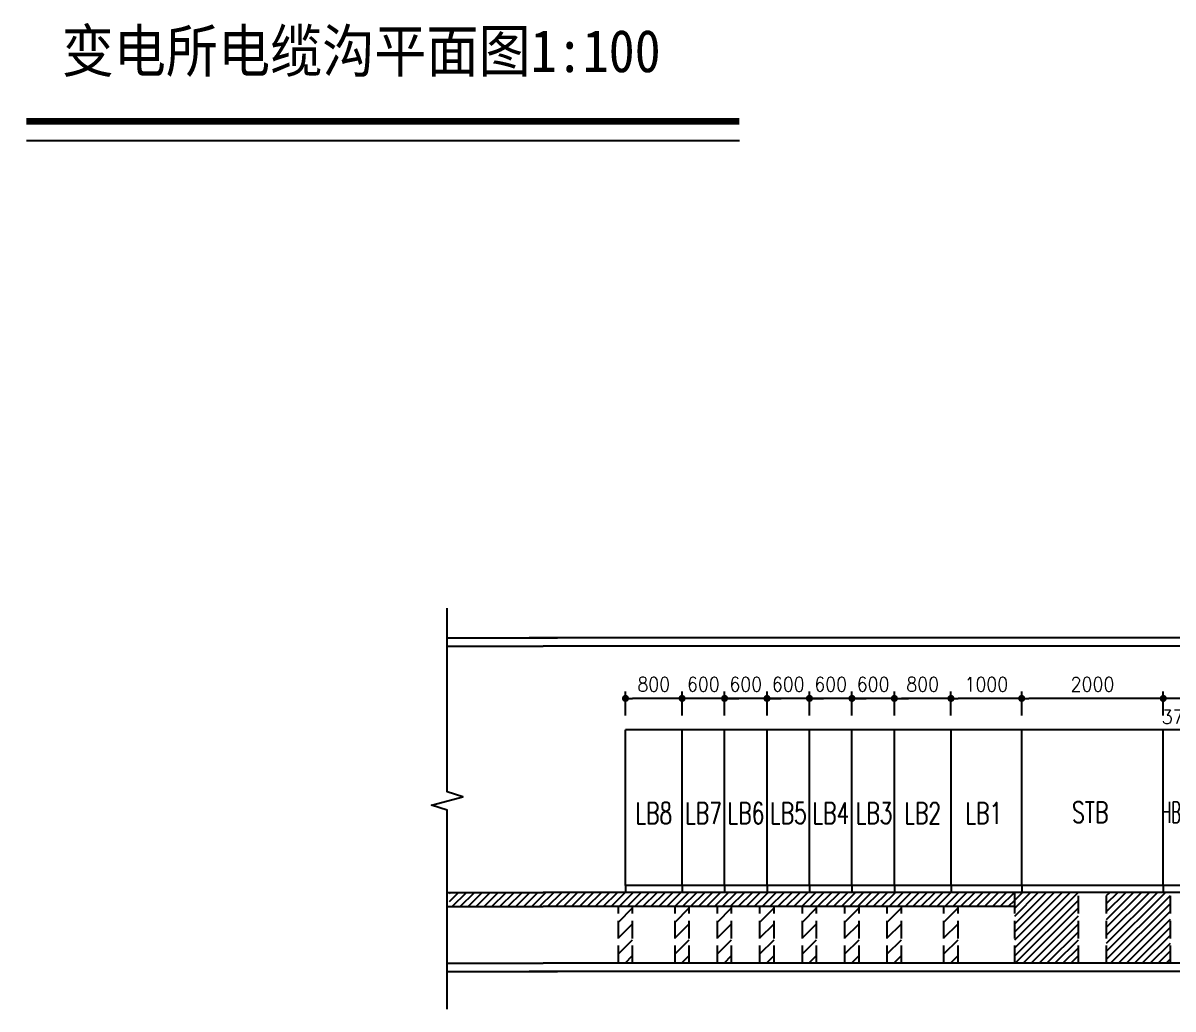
# Model space of a CAD drawing. Extents: x -336391 to 664021, y -458009 to -178412.
# Drawn here: x 575472 to 591725, y -418030 to -404095 of the extents above; entities that cross this region are included whole.
import ezdxf
from ezdxf.enums import TextEntityAlignment as Align

# ---------------------------------------------------------------- set-up
doc = ezdxf.new("R2010")
doc.units = 0
doc.header["$LTSCALE"] = 1000
doc.header["$MEASUREMENT"] = 0
doc.linetypes.add('DASH', pattern=[0.35, 0.25, -0.1])
doc.layers.get('0').update_dxf_attribs({"linetype": 'CONTINUOUS'})
doc.layers.get('Defpoints').update_dxf_attribs({"linetype": 'CONTINUOUS'})
for name, color, linetype in [('EQUIP-箱柜', 3, 'CONTINUOUS'), ('OTHER', 7, 'CONTINUOUS'), ('WALL', 7, 'CONTINUOUS'), ('电气-文字', 4, 'CONTINUOUS'), ('电气-电缆沟', 9, 'CONTINUOUS')]:
    doc.layers.add(name, color=color, linetype=linetype)
doc.styles.add('HZ', font='tjromans.shx', dxfattribs={"width": 0.75, "bigfont": 'tjhztxt.shx'})
doc.styles.add('ROMANC', font='romanc', dxfattribs={"width": 0.9})
doc.styles.add('STYLE2', font='')
doc.styles.get('STYLE2').set_extended_font_data('SimSun')
doc.dimstyles.new('dq', dxfattribs={"dimtxt": 200, "dimasz": 100, "dimexe": 100, "dimexo": 200, "dimgap": 100, "dimtad": 1, "dimdec": 0, "dimdsep": 46, "dimtxsty": 'ROMANC', "dimblk1": 'DOT', "dimblk2": 'DOT', "dimsah": 1, "dimcen": 2.5, "dimadec": 0, "dimazin": 0, "dimtfac": 1, "dimtdec": 0, "dimtix": 1, "dimtmove": 2, "dimatfit": 3, "dimldrblk": 'DOT', "dimfxl": 0, "dimtolj": 1, "dimtzin": 0, "dimarcsym": 0})
pattern_1 = [(45, (741995.44, -579190.96), (56.1266, -56.1266), [])]

# ---------------------------------------------------------------- blocks, each defined once
blk = doc.blocks.new('_Dot')
at = {"color": 0, "linetype": 'ByBlock', "lineweight": -2}
blk.add_line((-0.5, 0), (-1, 0), dxfattribs=at)
at = {"color": 0, "linetype": 'ByBlock', "const_width": 0.5}
blk.add_lwpolyline([(-0.25, 0, 1), (0.25, 0, 1)], format="xyb", close=True, dxfattribs=at)
blk = doc.blocks.new('*D52')
at = {"layer": 'Defpoints', "color": 0}
for p in [(591587, -413641), (591587, -414083), (591962, -414083)]:
    blk.add_point(p, dxfattribs=at)
at = {"layer": '电气-文字', "color": 0, "lineweight": -2}
for p, q in [((591587, -413883), (591587, -413541)), ((591962, -413883), (591962, -413541)), ((591487, -413641), (591387, -413641)), ((591962, -413641), (591587, -413641)), ((592062, -413641), (592162, -413641))]:
    blk.add_line(p, q, dxfattribs=at)
at = {"layer": '电气-文字', "color": 0, "lineweight": -2, "xscale": 100, "yscale": 100, "zscale": 100}
blk.add_blockref('_Dot', (591587, -413641), dxfattribs=at)
at = {"layer": '电气-文字', "color": 0, "lineweight": -2, "xscale": 100, "yscale": 100, "zscale": 100, "rotation": 180}
blk.add_blockref('_Dot', (591962, -413641), dxfattribs=at)
at = {"layer": '电气-文字', "color": 0, "insert": (591798, -413901), "char_height": 200, "attachment_point": 5, "style": 'ROMANC'}
blk.add_mtext('\\A1;375', dxfattribs=at)
blk = doc.blocks.new('*D53')
at = {"layer": 'Defpoints', "color": 0}
for p in [(589587, -413641), (589587, -414083), (591587, -414083)]:
    blk.add_point(p, dxfattribs=at)
at = {"layer": '电气-文字', "color": 0, "lineweight": -2}
for p, q in [((589587, -413883), (589587, -413541)), ((591587, -413883), (591587, -413541)), ((591487, -413641), (589687, -413641))]:
    blk.add_line(p, q, dxfattribs=at)
at = {"layer": '电气-文字', "color": 0, "lineweight": -2, "xscale": 100, "yscale": 100, "zscale": 100, "rotation": 180}
blk.add_blockref('_Dot', (589587, -413641), dxfattribs=at)
at = {"layer": '电气-文字', "color": 0, "lineweight": -2, "xscale": 100, "yscale": 100, "zscale": 100}
blk.add_blockref('_Dot', (591587, -413641), dxfattribs=at)
at = {"layer": '电气-文字', "color": 0, "insert": (590587, -413441), "char_height": 200, "attachment_point": 5, "style": 'ROMANC'}
blk.add_mtext('\\A1;2000', dxfattribs=at)
blk = doc.blocks.new('*D54')
at = {"layer": 'Defpoints', "color": 0}
for p in [(588587, -413641), (588587, -414083), (589587, -414083)]:
    blk.add_point(p, dxfattribs=at)
at = {"layer": '电气-文字', "color": 0, "lineweight": -2}
for p, q in [((588587, -413883), (588587, -413541)), ((589587, -413883), (589587, -413541)), ((589487, -413641), (588687, -413641))]:
    blk.add_line(p, q, dxfattribs=at)
at = {"layer": '电气-文字', "color": 0, "lineweight": -2, "xscale": 100, "yscale": 100, "zscale": 100, "rotation": 180}
blk.add_blockref('_Dot', (588587, -413641), dxfattribs=at)
at = {"layer": '电气-文字', "color": 0, "lineweight": -2, "xscale": 100, "yscale": 100, "zscale": 100}
blk.add_blockref('_Dot', (589587, -413641), dxfattribs=at)
at = {"layer": '电气-文字', "color": 0, "insert": (589087, -413441), "char_height": 200, "attachment_point": 5, "style": 'ROMANC'}
blk.add_mtext('\\A1;1000', dxfattribs=at)
blk = doc.blocks.new('*D55')
at = {"layer": 'Defpoints', "color": 0}
for p in [(587787, -413641), (587787, -414083), (588587, -414083)]:
    blk.add_point(p, dxfattribs=at)
at = {"layer": '电气-文字', "color": 0, "lineweight": -2}
for p, q in [((587787, -413883), (587787, -413541)), ((588587, -413883), (588587, -413541)), ((588487, -413641), (587887, -413641))]:
    blk.add_line(p, q, dxfattribs=at)
at = {"layer": '电气-文字', "color": 0, "lineweight": -2, "xscale": 100, "yscale": 100, "zscale": 100, "rotation": 180}
blk.add_blockref('_Dot', (587787, -413641), dxfattribs=at)
at = {"layer": '电气-文字', "color": 0, "lineweight": -2, "xscale": 100, "yscale": 100, "zscale": 100}
blk.add_blockref('_Dot', (588587, -413641), dxfattribs=at)
at = {"layer": '电气-文字', "color": 0, "insert": (588187, -413441), "char_height": 200, "attachment_point": 5, "style": 'ROMANC'}
blk.add_mtext('\\A1;800', dxfattribs=at)
blk = doc.blocks.new('*D56')
at = {"layer": 'Defpoints', "color": 0}
for p in [(587187, -413641), (587187, -414083), (587787, -414083)]:
    blk.add_point(p, dxfattribs=at)
at = {"layer": '电气-文字', "color": 0, "lineweight": -2}
for p, q in [((587187, -413883), (587187, -413541)), ((587787, -413883), (587787, -413541)), ((587087, -413641), (586987, -413641)), ((587787, -413641), (587187, -413641)), ((587887, -413641), (587987, -413641))]:
    blk.add_line(p, q, dxfattribs=at)
at = {"layer": '电气-文字', "color": 0, "lineweight": -2, "xscale": 100, "yscale": 100, "zscale": 100}
blk.add_blockref('_Dot', (587187, -413641), dxfattribs=at)
at = {"layer": '电气-文字', "color": 0, "lineweight": -2, "xscale": 100, "yscale": 100, "zscale": 100, "rotation": 180}
blk.add_blockref('_Dot', (587787, -413641), dxfattribs=at)
at = {"layer": '电气-文字', "color": 0, "insert": (587487, -413441), "char_height": 200, "attachment_point": 5, "style": 'ROMANC'}
blk.add_mtext('\\A1;600', dxfattribs=at)
blk = doc.blocks.new('*D57')
at = {"layer": 'Defpoints', "color": 0}
for p in [(586587, -413641), (586587, -414083), (587187, -414083)]:
    blk.add_point(p, dxfattribs=at)
at = {"layer": '电气-文字', "color": 0, "lineweight": -2}
for p, q in [((586587, -413883), (586587, -413541)), ((587187, -413883), (587187, -413541)), ((586487, -413641), (586387, -413641)), ((587187, -413641), (586587, -413641)), ((587287, -413641), (587387, -413641))]:
    blk.add_line(p, q, dxfattribs=at)
at = {"layer": '电气-文字', "color": 0, "lineweight": -2, "xscale": 100, "yscale": 100, "zscale": 100}
blk.add_blockref('_Dot', (586587, -413641), dxfattribs=at)
at = {"layer": '电气-文字', "color": 0, "lineweight": -2, "xscale": 100, "yscale": 100, "zscale": 100, "rotation": 180}
blk.add_blockref('_Dot', (587187, -413641), dxfattribs=at)
at = {"layer": '电气-文字', "color": 0, "insert": (586887, -413441), "char_height": 200, "attachment_point": 5, "style": 'ROMANC'}
blk.add_mtext('\\A1;600', dxfattribs=at)
blk = doc.blocks.new('*D58')
at = {"layer": 'Defpoints', "color": 0}
for p in [(585987, -413641), (585987, -414083), (586587, -414083)]:
    blk.add_point(p, dxfattribs=at)
at = {"layer": '电气-文字', "color": 0, "lineweight": -2}
for p, q in [((585987, -413883), (585987, -413541)), ((586587, -413883), (586587, -413541)), ((585887, -413641), (585787, -413641)), ((586587, -413641), (585987, -413641)), ((586687, -413641), (586787, -413641))]:
    blk.add_line(p, q, dxfattribs=at)
at = {"layer": '电气-文字', "color": 0, "lineweight": -2, "xscale": 100, "yscale": 100, "zscale": 100}
blk.add_blockref('_Dot', (585987, -413641), dxfattribs=at)
at = {"layer": '电气-文字', "color": 0, "lineweight": -2, "xscale": 100, "yscale": 100, "zscale": 100, "rotation": 180}
blk.add_blockref('_Dot', (586587, -413641), dxfattribs=at)
at = {"layer": '电气-文字', "color": 0, "insert": (586287, -413441), "char_height": 200, "attachment_point": 5, "style": 'ROMANC'}
blk.add_mtext('\\A1;600', dxfattribs=at)
blk = doc.blocks.new('*D59')
at = {"layer": 'Defpoints', "color": 0}
for p in [(585387, -413641), (585387, -414083), (585987, -414083)]:
    blk.add_point(p, dxfattribs=at)
at = {"layer": '电气-文字', "color": 0, "lineweight": -2}
for p, q in [((585387, -413883), (585387, -413541)), ((585987, -413883), (585987, -413541)), ((585287, -413641), (585187, -413641)), ((585987, -413641), (585387, -413641)), ((586087, -413641), (586187, -413641))]:
    blk.add_line(p, q, dxfattribs=at)
at = {"layer": '电气-文字', "color": 0, "lineweight": -2, "xscale": 100, "yscale": 100, "zscale": 100}
blk.add_blockref('_Dot', (585387, -413641), dxfattribs=at)
at = {"layer": '电气-文字', "color": 0, "lineweight": -2, "xscale": 100, "yscale": 100, "zscale": 100, "rotation": 180}
blk.add_blockref('_Dot', (585987, -413641), dxfattribs=at)
at = {"layer": '电气-文字', "color": 0, "insert": (585687, -413441), "char_height": 200, "attachment_point": 5, "style": 'ROMANC'}
blk.add_mtext('\\A1;600', dxfattribs=at)
blk = doc.blocks.new('*D60')
at = {"layer": 'Defpoints', "color": 0}
for p in [(584787, -413641), (584787, -414083), (585387, -414083)]:
    blk.add_point(p, dxfattribs=at)
at = {"layer": '电气-文字', "color": 0, "lineweight": -2}
for p, q in [((584787, -413883), (584787, -413541)), ((585387, -413883), (585387, -413541)), ((584687, -413641), (584587, -413641)), ((585387, -413641), (584787, -413641)), ((585487, -413641), (585587, -413641))]:
    blk.add_line(p, q, dxfattribs=at)
at = {"layer": '电气-文字', "color": 0, "lineweight": -2, "xscale": 100, "yscale": 100, "zscale": 100}
blk.add_blockref('_Dot', (584787, -413641), dxfattribs=at)
at = {"layer": '电气-文字', "color": 0, "lineweight": -2, "xscale": 100, "yscale": 100, "zscale": 100, "rotation": 180}
blk.add_blockref('_Dot', (585387, -413641), dxfattribs=at)
at = {"layer": '电气-文字', "color": 0, "insert": (585087, -413441), "char_height": 200, "attachment_point": 5, "style": 'ROMANC'}
blk.add_mtext('\\A1;600', dxfattribs=at)
blk = doc.blocks.new('*D61')
at = {"layer": 'Defpoints', "color": 0}
for p in [(583987, -413641), (583987, -414083), (584787, -414083)]:
    blk.add_point(p, dxfattribs=at)
at = {"layer": '电气-文字', "color": 0, "lineweight": -2}
for p, q in [((583987, -413883), (583987, -413541)), ((584787, -413883), (584787, -413541)), ((584687, -413641), (584087, -413641))]:
    blk.add_line(p, q, dxfattribs=at)
at = {"layer": '电气-文字', "color": 0, "lineweight": -2, "xscale": 100, "yscale": 100, "zscale": 100, "rotation": 180}
blk.add_blockref('_Dot', (583987, -413641), dxfattribs=at)
at = {"layer": '电气-文字', "color": 0, "lineweight": -2, "xscale": 100, "yscale": 100, "zscale": 100}
blk.add_blockref('_Dot', (584787, -413641), dxfattribs=at)
at = {"layer": '电气-文字', "color": 0, "insert": (584387, -413441), "char_height": 200, "attachment_point": 5, "style": 'ROMANC'}
blk.add_mtext('\\A1;800', dxfattribs=at)

msp = doc.modelspace()

# ---------------------------------------------------------------- hatches: boundary and pattern name
at = {"layer": '电气-文字'}
h = msp.add_hatch(dxfattribs=at)
h.set_pattern_fill('ANSI31', color=256, scale=50, angle=90, style=0)
h.set_pattern_definition(pattern_1)
h.paths.add_polyline_path([(581499.8, -416582.7), (581499.8, -416382.7), (589487.4, -416382.7), (589487.4, -416582.7)])
h = msp.add_hatch(dxfattribs=at)
h.set_pattern_fill('ANSI31', color=256, scale=50, angle=90, style=0)
h.set_pattern_definition(pattern_1)
h.paths.add_polyline_path([(591687.4, -416382.7), (590787.4, -416382.7), (590787.4, -417382.7), (591687.4, -417382.7)])
h.paths.add_polyline_path([(589487.4, -417382.7), (590387.4, -417382.7), (590387.4, -416382.7), (589487.4, -416382.7), (589487.4, -416582.7)])
h = msp.add_hatch(dxfattribs=at)
h.set_pattern_fill('ANSI31', color=256, scale=100, angle=90, style=0)
h.set_pattern_definition([(45, (741195.44, -579190.96), (112.2532, -112.2532), [])])
h.paths.add_polyline_path([(583887.4, -416582.7), (584087.4, -416582.7), (584087.4, -417382.7), (583887.4, -417382.7)])
h = msp.add_hatch(dxfattribs=at)
h.set_pattern_fill('ANSI31', color=256, scale=100, angle=90, style=0)
h.set_pattern_definition([(45, (741995.44, -579190.96), (112.2532, -112.2532), [])])
h.paths.add_polyline_path([(584687.4, -416582.7), (584887.4, -416582.7), (584887.4, -417382.7), (584687.4, -417382.7)])
h = msp.add_hatch(dxfattribs=at)
h.set_pattern_fill('ANSI31', color=256, scale=100, angle=90, style=0)
h.set_pattern_definition([(45, (742595.44, -579190.96), (112.2532, -112.2532), [])])
h.paths.add_polyline_path([(585287.4, -416582.7), (585487.4, -416582.7), (585487.4, -417382.7), (585287.4, -417382.7)])
h = msp.add_hatch(dxfattribs=at)
h.set_pattern_fill('ANSI31', color=256, scale=100, angle=90, style=0)
h.set_pattern_definition([(45, (743195.44, -579190.96), (112.2532, -112.2532), [])])
h.paths.add_polyline_path([(585887.4, -416582.7), (586087.4, -416582.7), (586087.4, -417382.7), (585887.4, -417382.7)])
h = msp.add_hatch(dxfattribs=at)
h.set_pattern_fill('ANSI31', color=256, scale=100, angle=90, style=0)
h.set_pattern_definition([(45, (743795.44, -579190.96), (112.2532, -112.2532), [])])
h.paths.add_polyline_path([(586487.4, -416582.7), (586687.4, -416582.7), (586687.4, -417382.7), (586487.4, -417382.7)])
h = msp.add_hatch(dxfattribs=at)
h.set_pattern_fill('ANSI31', color=256, scale=100, angle=90, style=0)
h.set_pattern_definition([(45, (744395.44, -579190.96), (112.2532, -112.2532), [])])
h.paths.add_polyline_path([(587087.4, -416582.7), (587287.4, -416582.7), (587287.4, -417382.7), (587087.4, -417382.7)])
h = msp.add_hatch(dxfattribs=at)
h.set_pattern_fill('ANSI31', color=256, scale=100, angle=90, style=0)
h.set_pattern_definition([(45, (744995.44, -579190.96), (112.2532, -112.2532), [])])
h.paths.add_polyline_path([(587687.4, -416582.7), (587887.4, -416582.7), (587887.4, -417382.7), (587687.4, -417382.7)])
h = msp.add_hatch(dxfattribs=at)
h.set_pattern_fill('ANSI31', color=256, scale=100, angle=90, style=0)
h.set_pattern_definition([(45, (745795.44, -579190.96), (112.2532, -112.2532), [])])
h.paths.add_polyline_path([(588487.4, -416582.7), (588687.4, -416582.7), (588687.4, -417382.7), (588487.4, -417382.7)])

# ---------------------------------------------------------------- linework, layer by layer
at = {"layer": 'EQUIP-箱柜'}
for p, q in [((592462.4, -414082.7), (583987.4, -414082.7)), ((583987.4, -416282.7), (583987.4, -414082.7)), ((584787.4, -416282.7), (584787.4, -414082.7)), ((585387.4, -416282.7), (585387.4, -414082.7)), ((585987.4, -416282.7), (585987.4, -414082.7)), ((586587.4, -416282.7), (586587.4, -414082.7)), ((587187.4, -416282.7), (587187.4, -414082.7)), ((587787.4, -416282.7), (587787.4, -414082.7)), ((588587.4, -416282.7), (588587.4, -414082.7)), ((589587.4, -416282.7), (589587.4, -414082.7)), ((591587.4, -416282.7), (591587.4, -414082.7)), ((592462.4, -416282.7), (583987.4, -416282.7)), ((583987.4, -416282.7), (583987.4, -416382.7)), ((584787.4, -416282.7), (584787.4, -416382.7)), ((585387.4, -416282.7), (585387.4, -416382.7)), ((585987.4, -416282.7), (585987.4, -416382.7)), ((586587.4, -416282.7), (586587.4, -416382.7)), ((587187.4, -416282.7), (587187.4, -416382.7)), ((587787.4, -416282.7), (587787.4, -416382.7)), ((588587.4, -416282.7), (588587.4, -416382.7)), ((589587.4, -416282.7), (589587.4, -416382.7)), ((591587.4, -416282.7), (591587.4, -416382.7))]:
    msp.add_line(p, q, dxfattribs=at)
at = {"layer": 'OTHER'}
msp.add_lwpolyline([(581467.4, -418030.4), (581467.4, -415221.3), (581247.5, -415151.1), (581687.4, -415031.5), (581467.4, -414961.3), (581467.4, -412366.9)], dxfattribs=at)
at = {"layer": 'WALL'}
for p, q in [((581467.4, -412782.7), (583024.8, -412782.7)), ((594212.4, -412782.7), (582624.8, -412782.7)), ((581467.4, -412902.7), (582824.8, -412902.7)), ((593962.4, -412902.7), (582824.8, -412902.7)), ((581467.4, -416382.7), (582824.8, -416382.7)), ((593962.4, -416382.7), (582824.8, -416382.7)), ((589487.4, -416582.7), (589487.4, -416382.7)), ((581467.4, -416582.7), (582824.8, -416582.7)), ((589487.4, -416582.7), (582824.8, -416582.7)), ((581467.4, -417382.7), (582824.8, -417382.7)), ((581467.4, -417502.7), (583024.8, -417502.7)), ((594212.4, -417502.7), (582624.8, -417502.7)), ((593962.4, -417382.7), (582824.8, -417382.7))]:
    msp.add_line(p, q, dxfattribs=at)
at = {"layer": '电气-文字'}
msp.add_line((575519.9, -405757.4), (585596.6, -405757.4), dxfattribs=at)
at = {"layer": '电气-文字', "const_width": 96}
msp.add_lwpolyline([(575519.9, -405485.3), (585596.6, -405485.3)], dxfattribs=at)
at = {"layer": '电气-电缆沟', "color": 11, "linetype": 'DASH'}
for p, q in [((590387.4, -417382.7), (590387.4, -416382.7)), ((590787.4, -417382.7), (590787.4, -416382.7)), ((591687.4, -417382.7), (591687.4, -416382.7)), ((583887.4, -417382.7), (583887.4, -416582.7)), ((584087.4, -417382.7), (584087.4, -416582.7)), ((584687.4, -417382.7), (584687.4, -416582.7)), ((584887.4, -417382.7), (584887.4, -416582.7)), ((585287.4, -417382.7), (585287.4, -416582.7)), ((585487.4, -417382.7), (585487.4, -416582.7)), ((585887.4, -417382.7), (585887.4, -416582.7)), ((586087.4, -417382.7), (586087.4, -416582.7)), ((586487.4, -417382.7), (586487.4, -416582.7)), ((586687.4, -417382.7), (586687.4, -416582.7)), ((587087.4, -417382.7), (587087.4, -416582.7)), ((587287.4, -417382.7), (587287.4, -416582.7)), ((587687.4, -417382.7), (587687.4, -416582.7)), ((587887.4, -417382.7), (587887.4, -416582.7)), ((588487.4, -417382.7), (588487.4, -416582.7)), ((588687.4, -417382.7), (588687.4, -416582.7)), ((589487.4, -417382.7), (589487.4, -416582.7))]:
    msp.add_line(p, q, dxfattribs=at)

# ---------------------------------------------------------------- texts
at = {"layer": '电气-文字', "style": 'STYLE2', "width": 0.9}
msp.add_text('变电所电缆沟平面图1:100', height=600, dxfattribs=at).set_placement((576018.3, -404790))
at = {"layer": '电气-文字', "style": 'HZ'}
for s, width, p in [('STB', 0.7, (590554.4, -415251.6)), ('HB2', 0.5, (591761.3, -415251.6)), ('LB8', 0.7, (584386, -415262)), ('LB7', 0.7, (585087.6, -415262)), ('LB6', 0.7, (585687.6, -415262)), ('LB5', 0.7, (586287.6, -415262)), ('LB4', 0.7, (586887.6, -415262)), ('LB3', 0.7, (587499.2, -415262)), ('LB2', 0.7, (588186, -415262)), ('LB1', 0.7, (589048.9, -415262))]:
    msp.add_text(s, height=300, dxfattribs=dict(at, width=width)).set_placement(p, align=Align.MIDDLE)

# ---------------------------------------------------------------- dimensions: what is measured, and where the dimension line sits
at = {"layer": '电气-文字'}
for base, p1, p2, picture, middle in [((583987.4, -413641), (584787.4, -414082.7), (583987.4, -414082.7), '*D61', (584387.4, -413441)), ((584787.4, -413641), (585387.4, -414082.7), (584787.4, -414082.7), '*D60', (585087.4, -413441)), ((585387.4, -413641), (585987.4, -414082.7), (585387.4, -414082.7), '*D59', (585687.4, -413441)), ((585987.4, -413641), (586587.4, -414082.7), (585987.4, -414082.7), '*D58', (586287.4, -413441)), ((586587.4, -413641), (587187.4, -414082.7), (586587.4, -414082.7), '*D57', (586887.4, -413441)), ((587187.4, -413641), (587787.4, -414082.7), (587187.4, -414082.7), '*D56', (587487.4, -413441)), ((587787.4, -413641), (588587.4, -414082.7), (587787.4, -414082.7), '*D55', (588187.4, -413441)), ((588587.4, -413641), (589587.4, -414082.7), (588587.4, -414082.7), '*D54', (589087.4, -413441)), ((589587.4, -413641), (591587.4, -414082.7), (589587.4, -414082.7), '*D53', (590587.4, -413441))]:
    dim = msp.add_linear_dim(base=base, p1=p1, p2=p2, angle=180, dimstyle='dq', dxfattribs=at)
    dim.commit()
    dim.dimension.update_dxf_attribs({"geometry": picture, "text_midpoint": middle})
dim = msp.add_linear_dim(base=(591587.4, -413641), p1=(591962.4, -414082.7), p2=(591587.4, -414082.7), angle=180, dimstyle='dq', dxfattribs=at)
dim.commit()
dim.dimension.update_dxf_attribs({"geometry": '*D52', "text_midpoint": (591797.8, -413900.6), "dimtype": 160})

doc.saveas('drawing.dxf')
